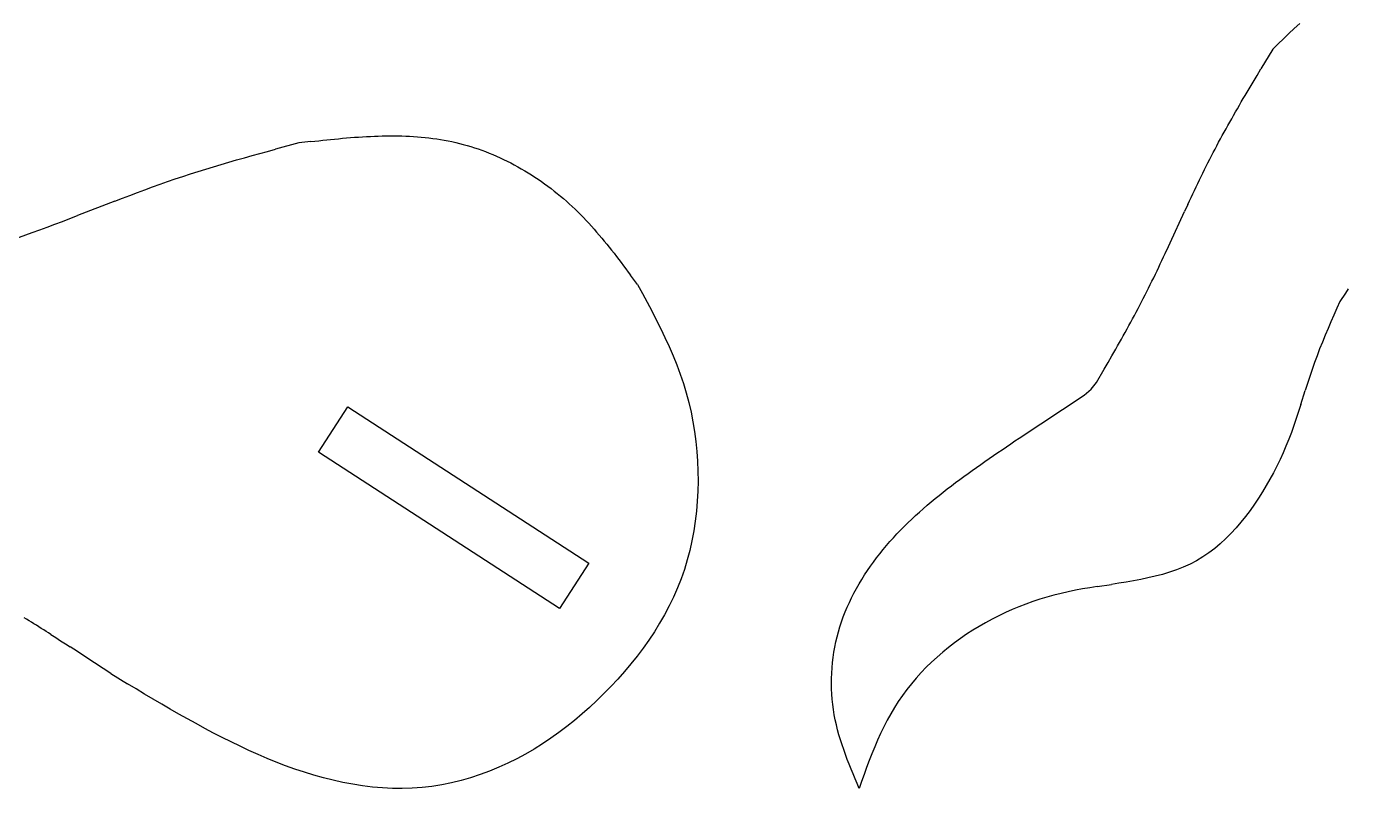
# Model space of a CAD drawing. Extents: x -3475 to 3475, y -2114 to 2114.
# Drawn here: x 1756 to 2463, y 61 to 469 of the extents above; entities that cross this region are included whole.
import ezdxf

# ---------------------------------------------------------------- set-up
doc = ezdxf.new("R2010")
doc.units = 0
doc.header["$MEASUREMENT"] = 0
doc.layers.get('0').update_dxf_attribs({"linetype": 'CONTINUOUS'})

msp = doc.modelspace()

# ---------------------------------------------------------------- linework, layer by layer
for p, q in [((2432.26, 465.01), (2435.15, 467.73)), ((2435.15, 467.73), (2438.05, 470.41)), ((2426.55, 459.49), (2429.4, 462.26)), ((2429.4, 462.26), (2432.26, 465.01)), ((2423.71, 456.72), (2417.3, 446.11)), ((2423.71, 456.72), (2426.55, 459.49)), ((2415.17, 442.57), (2417.3, 446.11)), ((2410.94, 435.47), (2413.05, 439.02)), ((2413.05, 439.02), (2415.17, 442.57)), ((2407.79, 430.14), (2408.84, 431.92)), ((2408.84, 431.92), (2409.89, 433.7)), ((2409.89, 433.7), (2410.94, 435.47)), ((2403.65, 423), (2404.68, 424.78)), ((2404.68, 424.78), (2405.71, 426.57)), ((2405.71, 426.57), (2406.75, 428.36)), ((2406.75, 428.36), (2407.79, 430.14)), ((2399.58, 415.82), (2400.59, 417.62)), ((2400.59, 417.62), (2401.61, 419.41)), ((2401.61, 419.41), (2402.63, 421.21)), ((2402.63, 421.21), (2403.65, 423)), ((1946.55, 410.17), (1948.66, 410.21)), ((1948.66, 410.21), (1950.76, 410.23)), ((1950.76, 410.23), (1952.86, 410.23)), ((1952.86, 410.23), (1954.96, 410.21)), ((1954.96, 410.21), (1957.06, 410.16)), ((2395.6, 408.59), (2396.58, 410.4)), ((2396.58, 410.4), (2397.58, 412.21)), ((2397.58, 412.21), (2398.57, 414.02)), ((2398.57, 414.02), (2399.58, 415.82)), ((1901.8, 406.4), (1889.32, 403.04)), ((1908.23, 407.14), (1901.8, 406.4)), ((1908.23, 407.14), (1910.37, 407.38)), ((1910.37, 407.38), (1912.51, 407.61)), ((1912.51, 407.61), (1914.65, 407.84)), ((1914.65, 407.84), (1916.79, 408.07)), ((1916.79, 408.07), (1918.92, 408.29)), ((1918.92, 408.29), (1921.06, 408.5)), ((1921.06, 408.5), (1923.19, 408.71)), ((1923.19, 408.71), (1925.33, 408.9)), ((1925.33, 408.9), (1927.46, 409.09)), ((1927.46, 409.09), (1929.59, 409.26)), ((1929.59, 409.26), (1931.72, 409.43)), ((1931.72, 409.43), (1933.84, 409.58)), ((1933.84, 409.58), (1935.97, 409.72)), ((1935.97, 409.72), (1938.09, 409.84)), ((1938.09, 409.84), (1940.21, 409.95)), ((1940.21, 409.95), (1942.32, 410.04)), ((1942.32, 410.04), (1944.44, 410.12)), ((1944.44, 410.12), (1946.55, 410.17)), ((1957.06, 410.16), (1959.15, 410.09)), ((1959.15, 410.09), (1961.23, 410)), ((1961.23, 410), (1963.32, 409.88)), ((1963.32, 409.88), (1965.39, 409.74)), ((1965.39, 409.74), (1967.47, 409.57)), ((1967.47, 409.57), (1969.54, 409.37)), ((1969.54, 409.37), (1971.6, 409.14)), ((1971.6, 409.14), (1973.66, 408.89)), ((1973.66, 408.89), (1975.72, 408.6)), ((1975.72, 408.6), (1977.77, 408.28)), ((1977.77, 408.28), (1979.81, 407.93)), ((1979.81, 407.93), (1981.85, 407.55)), ((1981.85, 407.55), (1983.88, 407.13)), ((1983.88, 407.13), (1985.91, 406.68)), ((1985.91, 406.68), (1987.93, 406.19)), ((1987.93, 406.19), (1989.95, 405.67)), ((1989.95, 405.67), (1991.96, 405.11)), ((1991.96, 405.11), (1993.96, 404.51)), ((1993.96, 404.51), (1995.96, 403.87)), ((1995.96, 403.87), (1997.95, 403.2)), ((1997.95, 403.2), (1999.93, 402.5)), ((2391.71, 401.32), (2392.67, 403.14)), ((2392.67, 403.14), (2393.64, 404.96)), ((2393.64, 404.96), (2394.61, 406.78)), ((2394.61, 406.78), (2395.6, 408.59)), ((1860.28, 394.89), (1864.42, 396.1)), ((1864.42, 396.1), (1868.55, 397.29)), ((1868.55, 397.29), (1872.7, 398.47)), ((1872.7, 398.47), (1876.85, 399.63)), ((1876.85, 399.63), (1881, 400.78)), ((1881, 400.78), (1885.16, 401.91)), ((1885.16, 401.91), (1889.32, 403.04)), ((1999.93, 402.5), (2001.9, 401.76)), ((2001.9, 401.76), (2003.86, 400.99)), ((2003.86, 400.99), (2005.81, 400.18)), ((2005.81, 400.18), (2007.76, 399.35)), ((2007.76, 399.35), (2009.69, 398.48)), ((2009.69, 398.48), (2011.6, 397.58)), ((2011.6, 397.58), (2013.51, 396.64)), ((2013.51, 396.64), (2015.41, 395.68)), ((2388.88, 395.82), (2389.81, 397.66)), ((2389.81, 397.66), (2390.76, 399.49)), ((2390.76, 399.49), (2391.71, 401.32)), ((1839.74, 388.48), (1843.83, 389.82)), ((1843.83, 389.82), (1847.93, 391.12)), ((1847.93, 391.12), (1852.04, 392.4)), ((1852.04, 392.4), (1856.16, 393.66)), ((1856.16, 393.66), (1860.28, 394.89)), ((2015.41, 395.68), (2017.29, 394.69)), ((2017.29, 394.69), (2019.16, 393.67)), ((2019.16, 393.67), (2021.01, 392.62)), ((2021.01, 392.62), (2022.85, 391.54)), ((2022.85, 391.54), (2024.67, 390.43)), ((2024.67, 390.43), (2026.48, 389.3)), ((2026.48, 389.3), (2028.27, 388.14)), ((2385.2, 388.44), (2386.11, 390.29)), ((2386.11, 390.29), (2387.02, 392.13)), ((2387.02, 392.13), (2387.95, 393.98)), ((2387.95, 393.98), (2388.88, 395.82)), ((1819.45, 381.36), (1823.49, 382.84)), ((1823.49, 382.84), (1827.54, 384.29)), ((1827.54, 384.29), (1831.59, 385.72)), ((1831.59, 385.72), (1835.66, 387.12)), ((1835.66, 387.12), (1839.74, 388.48)), ((2028.27, 388.14), (2030.05, 386.95)), ((2030.05, 386.95), (2031.8, 385.74)), ((2031.8, 385.74), (2033.54, 384.51)), ((2033.54, 384.51), (2035.26, 383.25)), ((2035.26, 383.25), (2036.97, 381.96)), ((2036.97, 381.96), (2038.65, 380.66)), ((2381.62, 381), (2382.51, 382.86)), ((2382.51, 382.86), (2383.4, 384.72)), ((2383.4, 384.72), (2384.3, 386.58)), ((2384.3, 386.58), (2385.2, 388.44)), ((1803.34, 375.26), (1783.26, 367.47)), ((1803.34, 375.26), (1807.36, 376.8)), ((1807.36, 376.8), (1811.38, 378.34)), ((1811.38, 378.34), (1815.41, 379.85)), ((1815.41, 379.85), (1819.45, 381.36)), ((2038.65, 380.66), (2040.31, 379.33)), ((2040.31, 379.33), (2041.96, 377.98)), ((2041.96, 377.98), (2043.58, 376.61)), ((2043.58, 376.61), (2045.18, 375.21)), ((2045.18, 375.21), (2046.76, 373.8)), ((2378.11, 373.53), (2378.98, 375.4)), ((2378.98, 375.4), (2379.86, 377.27)), ((2379.86, 377.27), (2380.74, 379.14)), ((2380.74, 379.14), (2381.62, 381)), ((2046.76, 373.8), (2048.31, 372.37)), ((2048.31, 372.37), (2049.84, 370.91)), ((2049.84, 370.91), (2051.36, 369.44)), ((2051.36, 369.44), (2052.85, 367.95)), ((2052.85, 367.95), (2054.32, 366.45)), ((2368.61, 352.9), (2376.37, 369.78)), ((2378.11, 373.53), (2376.37, 369.78)), ((1763.1, 359.88), (1767.14, 361.37)), ((1767.14, 361.37), (1771.18, 362.87)), ((1771.18, 362.87), (1775.21, 364.39)), ((1775.21, 364.39), (1779.24, 365.93)), ((1779.24, 365.93), (1783.26, 367.47)), ((2054.32, 366.45), (2055.77, 364.93)), ((2055.77, 364.93), (2057.2, 363.39)), ((2057.2, 363.39), (2058.62, 361.84)), ((2058.62, 361.84), (2060.02, 360.27)), ((1746.89, 354.02), (1759.05, 358.41)), ((1759.05, 358.41), (1763.1, 359.88)), ((2060.02, 360.27), (2061.4, 358.69)), ((2061.4, 358.69), (2062.77, 357.1)), ((2062.77, 357.1), (2064.13, 355.5)), ((2064.13, 355.5), (2065.47, 353.88)), ((2065.47, 353.88), (2066.8, 352.26)), ((2066.8, 352.26), (2068.12, 350.62)), ((2068.12, 350.62), (2069.43, 348.98)), ((2069.43, 348.98), (2070.73, 347.33)), ((2070.73, 347.33), (2072.02, 345.67)), ((2365.13, 345.41), (2366, 347.28)), ((2366, 347.28), (2367.74, 351.03)), ((2367.74, 351.03), (2368.61, 352.9)), ((2072.02, 345.67), (2073.3, 344.01)), ((2073.3, 344.01), (2074.57, 342.34)), ((2074.57, 342.34), (2075.84, 340.66)), ((2075.84, 340.66), (2077.11, 338.98)), ((2361.6, 337.95), (2362.49, 339.81)), ((2362.49, 339.81), (2363.37, 341.68)), ((2363.37, 341.68), (2364.25, 343.54)), ((2364.25, 343.54), (2365.13, 345.41)), ((2077.11, 338.98), (2078.37, 337.29)), ((2078.37, 337.29), (2079.63, 335.61)), ((2083.38, 330.54), (2079.63, 335.61)), ((2358.9, 332.38), (2359.81, 334.23)), ((2359.81, 334.23), (2360.71, 336.09)), ((2360.71, 336.09), (2361.6, 337.95)), ((2083.38, 330.54), (2085.91, 325.83)), ((2085.91, 325.83), (2088.42, 321.13)), ((2355.21, 325), (2356.15, 326.84)), ((2356.15, 326.84), (2357.07, 328.68)), ((2357.07, 328.68), (2357.99, 330.53)), ((2357.99, 330.53), (2358.9, 332.38)), ((2462.53, 326.02), (2459.61, 321.44)), ((2463.99, 328.31), (2462.53, 326.02)), ((2088.42, 321.13), (2090.9, 316.41)), ((2351.42, 317.67), (2352.38, 319.5)), ((2352.38, 319.5), (2353.33, 321.33)), ((2353.33, 321.33), (2354.27, 323.16)), ((2354.27, 323.16), (2355.21, 325)), ((2459.61, 321.44), (2458, 317.84)), ((2090.9, 316.41), (2093.34, 311.68)), ((2093.34, 311.68), (2095.71, 306.92)), ((2347.52, 310.4), (2348.5, 312.21)), ((2348.5, 312.21), (2349.48, 314.03)), ((2349.48, 314.03), (2350.45, 315.85)), ((2350.45, 315.85), (2351.42, 317.67)), ((2456.4, 314.24), (2454.8, 310.63)), ((2458, 317.84), (2456.4, 314.24)), ((2095.71, 306.92), (2098.02, 302.14)), ((2343.55, 303.17), (2344.55, 304.97)), ((2344.55, 304.97), (2345.54, 306.78)), ((2345.54, 306.78), (2346.53, 308.59)), ((2346.53, 308.59), (2347.52, 310.4)), ((2453.23, 307.02), (2451.69, 303.4)), ((2454.8, 310.63), (2453.23, 307.02)), ((2098.02, 302.14), (2100.23, 297.32)), ((2100.23, 297.32), (2102.33, 292.47)), ((2339.5, 295.97), (2340.52, 297.76)), ((2340.52, 297.76), (2341.53, 299.56)), ((2341.53, 299.56), (2342.54, 301.36)), ((2342.54, 301.36), (2343.55, 303.17)), ((2450.19, 299.76), (2448.72, 296.1)), ((2451.69, 303.4), (2450.19, 299.76)), ((2102.33, 292.47), (2104.31, 287.57)), ((2335.42, 288.79), (2337.47, 292.38)), ((2337.47, 292.38), (2338.49, 294.17)), ((2338.49, 294.17), (2339.5, 295.97)), ((2447.31, 292.43), (2445.95, 288.74)), ((2448.72, 296.1), (2447.31, 292.43)), ((2104.31, 287.57), (2106.16, 282.62)), ((2329.23, 278.06), (2333.36, 285.21)), ((2333.36, 285.21), (2335.42, 288.79)), ((2444.65, 285.02), (2443.4, 281.28)), ((2445.95, 288.74), (2444.65, 285.02)), ((2106.16, 282.62), (2107.86, 277.62)), ((2107.86, 277.62), (2109.39, 272.55)), ((2326.41, 274.49), (2329.23, 278.06)), ((2442.19, 277.53), (2441, 273.78)), ((2443.4, 281.28), (2442.19, 277.53)), ((2109.39, 272.55), (2110.76, 267.43)), ((2287.84, 248.32), (2322.53, 271.4)), ((2322.53, 271.4), (2326.41, 274.49)), ((2438.63, 266.26), (2441, 273.78)), ((1912.43, 240.84), (1928.15, 265.03)), ((1928.15, 265.03), (2057.18, 181.24)), ((2110.76, 267.43), (2111.96, 262.26)), ((2111.96, 262.26), (2112.99, 257.05)), ((2437.42, 262.51), (2436.19, 258.77)), ((2438.63, 266.26), (2437.42, 262.51)), ((2112.99, 257.05), (2113.86, 251.8)), ((2434.91, 255.04), (2433.58, 251.34)), ((2436.19, 258.77), (2434.91, 255.04)), ((2113.86, 251.8), (2114.56, 246.52)), ((2285.52, 246.77), (2287.84, 248.32)), ((2432.17, 247.67), (2430.69, 244.03)), ((2433.58, 251.34), (2432.17, 247.67)), ((2041.47, 157.05), (1912.43, 240.84)), ((2114.56, 246.52), (2115.09, 241.21)), ((2115.09, 241.21), (2115.46, 235.88)), ((2274.02, 238.99), (2276.31, 240.56)), ((2276.31, 240.56), (2278.61, 242.12)), ((2278.61, 242.12), (2280.91, 243.68)), ((2280.91, 243.68), (2283.22, 245.23)), ((2283.22, 245.23), (2285.52, 246.77)), ((2430.69, 244.03), (2429.13, 240.41)), ((2115.46, 235.88), (2115.67, 230.55)), ((2264.9, 232.64), (2267.17, 234.24)), ((2267.17, 234.24), (2269.44, 235.83)), ((2269.44, 235.83), (2271.73, 237.42)), ((2271.73, 237.42), (2274.02, 238.99)), ((2427.5, 236.84), (2425.79, 233.29)), ((2429.13, 240.41), (2427.5, 236.84)), ((2115.67, 230.55), (2115.71, 225.2)), ((2255.89, 226.12), (2258.13, 227.77)), ((2258.13, 227.77), (2260.38, 229.41)), ((2260.38, 229.41), (2262.63, 231.03)), ((2262.63, 231.03), (2264.9, 232.64)), ((2423.99, 229.78), (2422.11, 226.31)), ((2425.79, 233.29), (2423.99, 229.78)), ((2115.59, 219.85), (2115.31, 214.51)), ((2115.71, 225.2), (2115.59, 219.85)), ((2244.89, 217.64), (2247.06, 219.37)), ((2247.06, 219.37), (2249.25, 221.09)), ((2249.25, 221.09), (2251.45, 222.78)), ((2251.45, 222.78), (2253.67, 224.46)), ((2253.67, 224.46), (2255.89, 226.12)), ((2418.11, 219.49), (2415.97, 216.15)), ((2420.15, 222.88), (2418.11, 219.49)), ((2422.11, 226.31), (2420.15, 222.88)), ((2115.31, 214.51), (2114.86, 209.19)), ((2236.37, 210.5), (2238.47, 212.32)), ((2238.47, 212.32), (2240.59, 214.12)), ((2240.59, 214.12), (2242.73, 215.89)), ((2242.73, 215.89), (2244.89, 217.64)), ((2413.75, 212.85), (2411.43, 209.59)), ((2415.97, 216.15), (2413.75, 212.85)), ((2114.86, 209.19), (2114.24, 203.88)), ((2230.19, 204.88), (2232.22, 206.78)), ((2232.22, 206.78), (2234.28, 208.65)), ((2234.28, 208.65), (2236.37, 210.5)), ((2409.03, 206.39), (2406.53, 203.26)), ((2411.43, 209.59), (2409.03, 206.39)), ((2113.44, 198.61), (2112.47, 193.37)), ((2114.24, 203.88), (2113.44, 198.61)), ((2222.3, 196.99), (2224.23, 199.01)), ((2224.23, 199.01), (2226.19, 201)), ((2226.19, 201), (2228.18, 202.96)), ((2228.18, 202.96), (2230.19, 204.88)), ((2403.93, 200.22), (2401.23, 197.28)), ((2406.53, 203.26), (2403.93, 200.22)), ((2112.47, 193.37), (2111.31, 188.18)), ((2216.68, 190.73), (2218.52, 192.85)), ((2218.52, 192.85), (2220.39, 194.94)), ((2220.39, 194.94), (2222.3, 196.99)), ((2395.51, 191.76), (2392.49, 189.22)), ((2398.42, 194.46), (2395.51, 191.76)), ((2401.23, 197.28), (2398.42, 194.46)), ((2111.31, 188.18), (2109.96, 183.05)), ((2209.7, 181.93), (2211.38, 184.18)), ((2211.38, 184.18), (2213.11, 186.4)), ((2213.11, 186.4), (2214.88, 188.58)), ((2214.88, 188.58), (2216.68, 190.73)), ((2386.12, 184.64), (2382.76, 182.63)), ((2389.36, 186.84), (2386.12, 184.64)), ((2392.49, 189.22), (2389.36, 186.84)), ((2057.18, 181.24), (2041.47, 157.05)), ((2108.43, 177.97), (2106.69, 172.96)), ((2109.96, 183.05), (2108.43, 177.97)), ((2204.92, 175), (2206.46, 177.34)), ((2206.46, 177.34), (2208.06, 179.65)), ((2208.06, 179.65), (2209.7, 181.93)), ((2372.04, 177.76), (2368.3, 176.47)), ((2375.7, 179.21), (2372.04, 177.76)), ((2379.28, 180.82), (2375.7, 179.21)), ((2382.76, 182.63), (2379.28, 180.82)), ((2106.69, 172.96), (2104.76, 168.03)), ((2200.59, 167.8), (2201.98, 170.23)), ((2201.98, 170.23), (2203.42, 172.63)), ((2203.42, 172.63), (2204.92, 175)), ((2329.49, 168.77), (2337.27, 169.95)), ((2341.17, 170.55), (2337.27, 169.95)), ((2345.07, 171.17), (2341.17, 170.55)), ((2348.98, 171.85), (2345.07, 171.17)), ((2352.88, 172.58), (2348.98, 171.85)), ((2356.77, 173.4), (2352.88, 172.58)), ((2360.65, 174.31), (2356.77, 173.4)), ((2364.5, 175.33), (2360.65, 174.31)), ((2368.3, 176.47), (2364.5, 175.33)), ((2102.63, 163.18), (2100.32, 158.42)), ((2104.76, 168.03), (2102.63, 163.18)), ((2196.78, 160.32), (2197.99, 162.84)), ((2197.99, 162.84), (2199.26, 165.34)), ((2199.26, 165.34), (2200.59, 167.8)), ((2302.59, 163.15), (2298.81, 162)), ((2306.38, 164.2), (2302.59, 163.15)), ((2310.2, 165.16), (2306.38, 164.2)), ((2314.03, 166.03), (2310.2, 165.16)), ((2317.88, 166.81), (2314.03, 166.03)), ((2321.74, 167.51), (2317.88, 166.81)), ((2325.61, 168.16), (2321.74, 167.51)), ((2329.49, 168.77), (2325.61, 168.16)), ((2100.32, 158.42), (2097.83, 153.73)), ((2194.56, 155.2), (2195.64, 157.77)), ((2195.64, 157.77), (2196.78, 160.32)), ((2283.99, 156.47), (2280.37, 154.85)), ((2287.65, 157.99), (2283.99, 156.47)), ((2291.34, 159.42), (2287.65, 157.99)), ((2295.06, 160.76), (2291.34, 159.42)), ((2298.81, 162), (2295.06, 160.76)), ((1756, 151.3), (1754.67, 152.11)), ((1757.32, 150.49), (1756, 151.3)), ((1758.64, 149.68), (1757.32, 150.49)), ((1759.95, 148.86), (1758.64, 149.68)), ((1761.27, 148.05), (1759.95, 148.86)), ((2095.17, 149.12), (2092.36, 144.6)), ((2097.83, 153.73), (2095.17, 149.12)), ((2191.75, 147.29), (2192.61, 149.96)), ((2192.61, 149.96), (2193.55, 152.59)), ((2193.55, 152.59), (2194.56, 155.2)), ((2269.75, 149.45), (2266.31, 147.47)), ((2273.25, 151.35), (2269.75, 149.45)), ((2276.79, 153.15), (2273.25, 151.35)), ((2280.37, 154.85), (2276.79, 153.15)), ((1762.58, 147.23), (1761.27, 148.05)), ((1763.88, 146.41), (1762.58, 147.23)), ((1765.19, 145.58), (1763.88, 146.41)), ((1766.49, 144.76), (1765.19, 145.58)), ((1767.79, 143.94), (1766.49, 144.76)), ((1769.09, 143.11), (1767.79, 143.94)), ((1769.09, 143.11), (1771.68, 141.45)), ((1771.68, 141.45), (1774.27, 139.79)), ((2092.36, 144.6), (2089.4, 140.16)), ((2189.59, 139.15), (2190.24, 141.89)), ((2190.24, 141.89), (2190.95, 144.6)), ((2190.95, 144.6), (2191.75, 147.29)), ((2259.57, 143.22), (2256.28, 140.96)), ((2262.91, 145.39), (2259.57, 143.22)), ((2266.31, 147.47), (2262.91, 145.39)), ((1774.27, 139.79), (1776.85, 138.13)), ((1776.85, 138.13), (1779.42, 136.46)), ((1783.26, 133.95), (1779.42, 136.46)), ((2086.29, 135.81), (2083.06, 131.54)), ((2089.4, 140.16), (2086.29, 135.81)), ((2188.54, 133.63), (2189.03, 136.4)), ((2189.03, 136.4), (2189.59, 139.15)), ((2249.89, 136.18), (2246.8, 133.66)), ((2253.05, 138.62), (2249.89, 136.18)), ((2256.28, 140.96), (2253.05, 138.62)), ((1788.37, 130.59), (1783.26, 133.95)), ((1801.1, 122.17), (1788.37, 130.59)), ((2079.71, 127.35), (2076.25, 123.25)), ((2083.06, 131.54), (2079.71, 127.35)), ((2187.53, 125.25), (2187.79, 128.05)), ((2187.79, 128.05), (2188.12, 130.85)), ((2188.12, 130.85), (2188.54, 133.63)), ((2240.86, 128.36), (2238.01, 125.58)), ((2243.79, 131.05), (2240.86, 128.36)), ((2246.8, 133.66), (2243.79, 131.05)), ((1801.1, 122.17), (1810.17, 116.68)), ((2076.25, 123.25), (2072.69, 119.24)), ((2187.24, 119.63), (2187.34, 122.44)), ((2187.34, 122.44), (2187.53, 125.25)), ((2235.26, 122.73), (2232.6, 119.79)), ((2238.01, 125.58), (2235.26, 122.73)), ((1814.72, 113.95), (1810.17, 116.68)), ((1819.26, 111.22), (1814.72, 113.95)), ((2069.04, 115.31), (2065.3, 111.48)), ((2072.69, 119.24), (2069.04, 115.31)), ((2187.21, 116.83), (2187.24, 119.63)), ((2187.26, 114.02), (2187.21, 116.83)), ((2187.39, 111.22), (2187.26, 114.02)), ((2227.59, 113.69), (2225.24, 110.53)), ((2230.04, 116.78), (2227.59, 113.69)), ((2232.6, 119.79), (2230.04, 116.78)), ((1823.82, 108.52), (1819.26, 111.22)), ((1828.39, 105.83), (1823.82, 108.52)), ((2061.48, 107.73), (2057.58, 104.09)), ((2065.3, 111.48), (2061.48, 107.73)), ((2187.6, 108.44), (2187.39, 111.22)), ((2187.88, 105.66), (2187.6, 108.44)), ((2223.01, 107.3), (2220.91, 103.99)), ((2225.24, 110.53), (2223.01, 107.3)), ((1832.97, 103.17), (1828.39, 105.83)), ((1837.57, 100.53), (1832.97, 103.17)), ((1842.19, 97.93), (1837.57, 100.53)), ((2053.59, 100.55), (2049.52, 97.11)), ((2057.58, 104.09), (2053.59, 100.55)), ((2188.25, 102.9), (2187.88, 105.66)), ((2188.7, 100.15), (2188.25, 102.9)), ((2189.22, 97.43), (2188.7, 100.15)), ((2218.92, 100.62), (2217.03, 97.18)), ((2220.91, 103.99), (2218.92, 100.62)), ((1846.82, 95.36), (1842.19, 97.93)), ((1851.48, 92.84), (1846.82, 95.36)), ((1856.16, 90.35), (1851.48, 92.84)), ((2045.36, 93.79), (2041.12, 90.6)), ((2049.52, 97.11), (2045.36, 93.79)), ((2189.82, 94.72), (2189.22, 97.43)), ((2190.49, 92.04), (2189.82, 94.72)), ((2191.22, 89.36), (2190.49, 92.04)), ((2215.25, 93.69), (2213.55, 90.15)), ((2217.03, 97.18), (2215.25, 93.69)), ((1860.87, 87.92), (1856.16, 90.35)), ((1865.6, 85.54), (1860.87, 87.92)), ((1870.37, 83.23), (1865.6, 85.54)), ((2036.79, 87.52), (2032.37, 84.58)), ((2041.12, 90.6), (2036.79, 87.52)), ((2192.02, 86.71), (2191.22, 89.36)), ((2192.86, 84.06), (2192.02, 86.71)), ((2211.93, 86.56), (2210.39, 82.93)), ((2213.55, 90.15), (2211.93, 86.56)), ((1875.17, 80.99), (1870.37, 83.23)), ((1880.01, 78.82), (1875.17, 80.99)), ((1884.89, 76.74), (1880.01, 78.82)), ((2023.27, 79.1), (2018.58, 76.58)), ((2027.86, 81.77), (2023.27, 79.1)), ((2032.37, 84.58), (2027.86, 81.77)), ((2193.75, 81.43), (2192.86, 84.06)), ((2194.69, 78.81), (2193.75, 81.43)), ((2195.66, 76.2), (2194.69, 78.81)), ((2208.9, 79.27), (2207.45, 75.58)), ((2210.39, 82.93), (2208.9, 79.27)), ((1889.81, 74.74), (1884.89, 76.74)), ((1894.77, 72.84), (1889.81, 74.74)), ((1899.78, 71.05), (1894.77, 72.84)), ((1904.84, 69.36), (1899.78, 71.05)), ((2008.94, 72.01), (2004, 69.97)), ((2013.8, 74.22), (2008.94, 72.01)), ((2018.58, 76.58), (2013.8, 74.22)), ((2196.67, 73.6), (2195.66, 76.2)), ((2197.7, 71), (2196.67, 73.6)), ((2198.75, 68.41), (2197.7, 71)), ((2206.05, 71.87), (2204.68, 68.14)), ((2207.45, 75.58), (2206.05, 71.87)), ((1909.95, 67.79), (1904.84, 69.36)), ((1915.1, 66.35), (1909.95, 67.79)), ((1920.3, 65.04), (1915.1, 66.35)), ((1925.52, 63.88), (1920.3, 65.04)), ((1930.78, 62.88), (1925.52, 63.88)), ((1983.62, 63.66), (1978.41, 62.59)), ((1988.8, 64.94), (1983.62, 63.66)), ((1993.92, 66.43), (1988.8, 64.94)), ((1998.99, 68.1), (1993.92, 66.43)), ((2004, 69.97), (1998.99, 68.1)), ((2199.82, 65.82), (2198.75, 68.41)), ((2200.9, 63.24), (2199.82, 65.82)), ((2203.33, 64.4), (2201.98, 60.65)), ((2204.68, 68.14), (2203.33, 64.4)), ((1936.06, 62.04), (1930.78, 62.88)), ((1941.36, 61.38), (1936.06, 62.04)), ((1946.66, 60.91), (1941.36, 61.38)), ((1951.97, 60.64), (1946.66, 60.91)), ((1957.29, 60.58), (1951.97, 60.64)), ((1962.59, 60.74), (1957.29, 60.58)), ((1967.88, 61.12), (1962.59, 60.74)), ((1973.16, 61.74), (1967.88, 61.12)), ((1978.41, 62.59), (1973.16, 61.74)), ((2201.98, 60.65), (2200.9, 63.24))]:
    msp.add_line(p, q)

doc.saveas('drawing.dxf')
